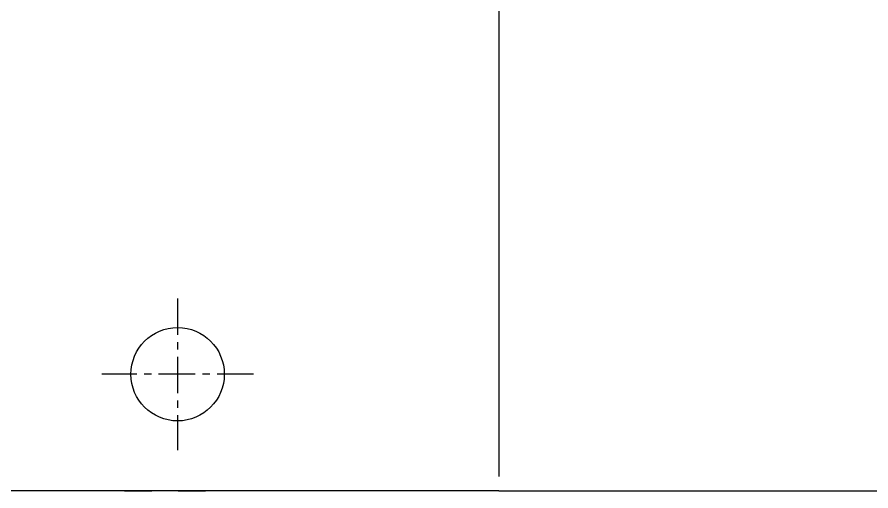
# Model space of a CAD drawing. Extents: x 1 to 142, y 0 to 144.
# Drawn here: x 82.84 to 112.09, y 71.84 to 88.09 of the extents above; entities that cross this region are included whole.
import ezdxf

# ---------------------------------------------------------------- set-up
doc = ezdxf.new("R2010")
doc.units = 0
doc.linetypes.add('CENTER', pattern=[2, 1.25, -0.25, 0.25, -0.25])
doc.layers.get('0').update_dxf_attribs({"linetype": 'CONTINUOUS'})
doc.layers.add('CENTER', color=1, linetype='CENTER')

msp = doc.modelspace()

# ---------------------------------------------------------------- linework, layer by layer
at = {"color": 7, "linetype": 'CONTINUOUS'}
for p, q in [((99.342, 98.844), (99.342, 72.344)), ((99.342, 71.844), (66.342, 71.844)), ((86.519, 71.844), (86.553, 71.844)), ((86.553, 71.844), (86.679, 71.844)), ((86.679, 71.844), (87.463, 71.844)), ((88.365, 71.844), (88.418, 71.844)), ((88.418, 71.844), (88.584, 71.844)), ((88.584, 71.844), (88.987, 71.844)), ((88.987, 71.844), (89.294, 71.844)), ((99.342, 71.844), (113.342, 71.844))]:
    msp.add_line(p, q, dxfattribs=at)
msp.add_circle((88.342, 75.844), 1.6, dxfattribs=at)
at = {"layer": 'CENTER', "color": 1, "linetype": 'CENTER'}
for p, q in [((88.342, 78.444), (88.342, 73.244)), ((90.942, 75.844), (85.742, 75.844))]:
    msp.add_line(p, q, dxfattribs=at)

doc.saveas('drawing.dxf')
